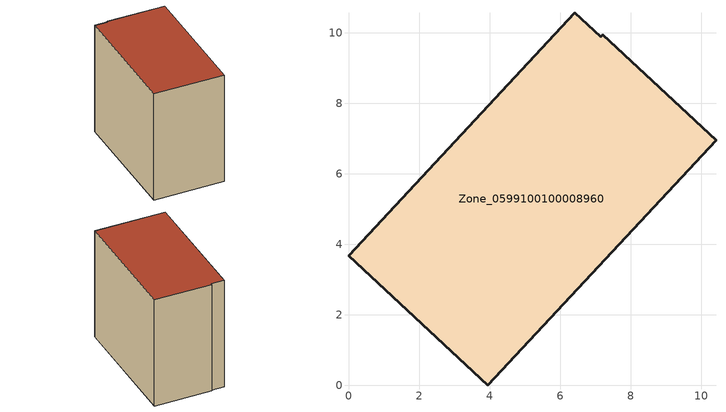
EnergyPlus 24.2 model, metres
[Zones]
Zone_0599100100008960
 floor ground (C_G): 7.15,9.89 7.21,9.94 10.42,6.95 3.95,0 0,3.68 6.42,10.57 z0
 wall outside (C_F): 0,3.68 3.95,0 10.42,6.95 7.21,9.94 7.15,9.89 6.42,10.57 0,3.68 z0:8.84
 roof outside (C_R): 7.21,9.94 7.15,9.89 6.42,10.57 0,3.68 3.95,0 10.42,6.95 z8.84
[BUILDING]
Pand.0599100100008960: North Axis=0; Terrain=City; Loads Convergence Tolerance Value=0.04; Temperature Convergence Tolerance Value=0.4; Solar Distribution=FullExterior; Maximum Number of Warmup Days=25; Minimum Number of Warmup Days=1
[Site:Location]
Rotterdam.The.Hague.AP_ZH_NLD Design_Conditions: Latitude=51.96; Longitude=4.45; Time Zone=1; Elevation=-4.5
[SITE:GROUNDTEMPERATURE:BUILDINGSURFACE]
18, 18, 18, 18, 18, 18, 18, 18, 18, 18, 18, 18
[MATERIAL] Thermal Absorptance=0.9; Solar Absorptance=0.7; Visible Absorptance=0.7
Name | Roughness | Thickness | Conductivity | Density | Specific Heat
G.TI.2006-2014 | MediumSmooth | 0.15 | 0.06 | 540 | 1210
F.TI.2006-2014 | Rough | 0.3 | 0.12 | 1920 | 840
R.TI.2006-2014 | MediumRough | 0.2 | 0.08 | 1500 | 1000
[CONSTRUCTION]
C_G: G.TI.2006-2014
C_F: F.TI.2006-2014
C_R: R.TI.2006-2014
[ZONE]
Zone_0599100100008960: Type=1; Multiplier=1; Ceiling Height=Autocalculate; Volume=Autocalculate; Floor Area=autocalculate; Part of Total Floor Area=Yes
[ZONEINFILTRATION:DESIGNFLOWRATE]
Infil_Zone_0599100100008960: Zone or ZoneList or Space or SpaceList=Zone_0599100100008960; Schedule=AlwaysOn; Design Flow Rate Calculation Method=Flow/Area; Flow Rate per Floor Area=0.0015; Constant Term Coefficient=1; Temperature Term Coefficient=0; Velocity Term Coefficient=0; Velocity Squared Term Coefficient=0
[HVACTEMPLATE:ZONE:IDEALLOADSAIRSYSTEM]
Zone_0599100100008960: Maximum Heating Supply Air Temperature=50; Minimum Cooling Supply Air Temperature=13; Maximum Heating Supply Air Humidity Ratio=0.0156; Minimum Cooling Supply Air Humidity Ratio=0.0077; Heating Limit=NoLimit; Cooling Limit=NoLimit; Dehumidification Control Type=ConstantSensibleHeatRatio; Cooling Sensible Heat Ratio=0.7; Dehumidification Setpoint=60; Humidification Control Type=None; Humidification Setpoint=30; Outdoor Air Method=None; Outdoor Air Flow Rate per Person=0.00944; Outdoor Air Flow Rate per Zone Floor Area=0; Outdoor Air Flow Rate per Zone=0; Demand Controlled Ventilation Type=None; Outdoor Air Economizer Type=NoEconomizer; Heat Recovery Type=None; Sensible Heat Recovery Effectiveness=0.7; Latent Heat Recovery Effectiveness=0.65
[ZONECONTROL:THERMOSTAT]
ThermostatControl_Zone_0599100100008960: Zone or ZoneList=Zone_0599100100008960; Control Type Schedule=DualSetpointControlType; Control 1=Thermostat_Zone_0599100100008960; Temperature Difference Between Cutout And Setpoint=0
[THERMOSTATSETPOINT:DUALSETPOINT]
Thermostat_Zone_0599100100008960: Heating Setpoint Temperature Schedule=HeatingSetpoint_Zone_0599100100008960; Cooling Setpoint Temperature Schedule=CoolingSetpoint_Zone_0599100100008960
[SCHEDULE:COMPACT]
HeatingSetpoint_Zone_0599100100008960: Through: 12/31, For: AllDays, Until: 24:00, 21
CoolingSetpoint_Zone_0599100100008960: Through: 12/31, For: AllDays, Until: 24:00, 24
DualSetpointControlType: Through: 12/31, For: AllDays, Until: 24:00, 4
AlwaysOn: Through: 12/31, For: AllDays, Until: 24:00, 1
